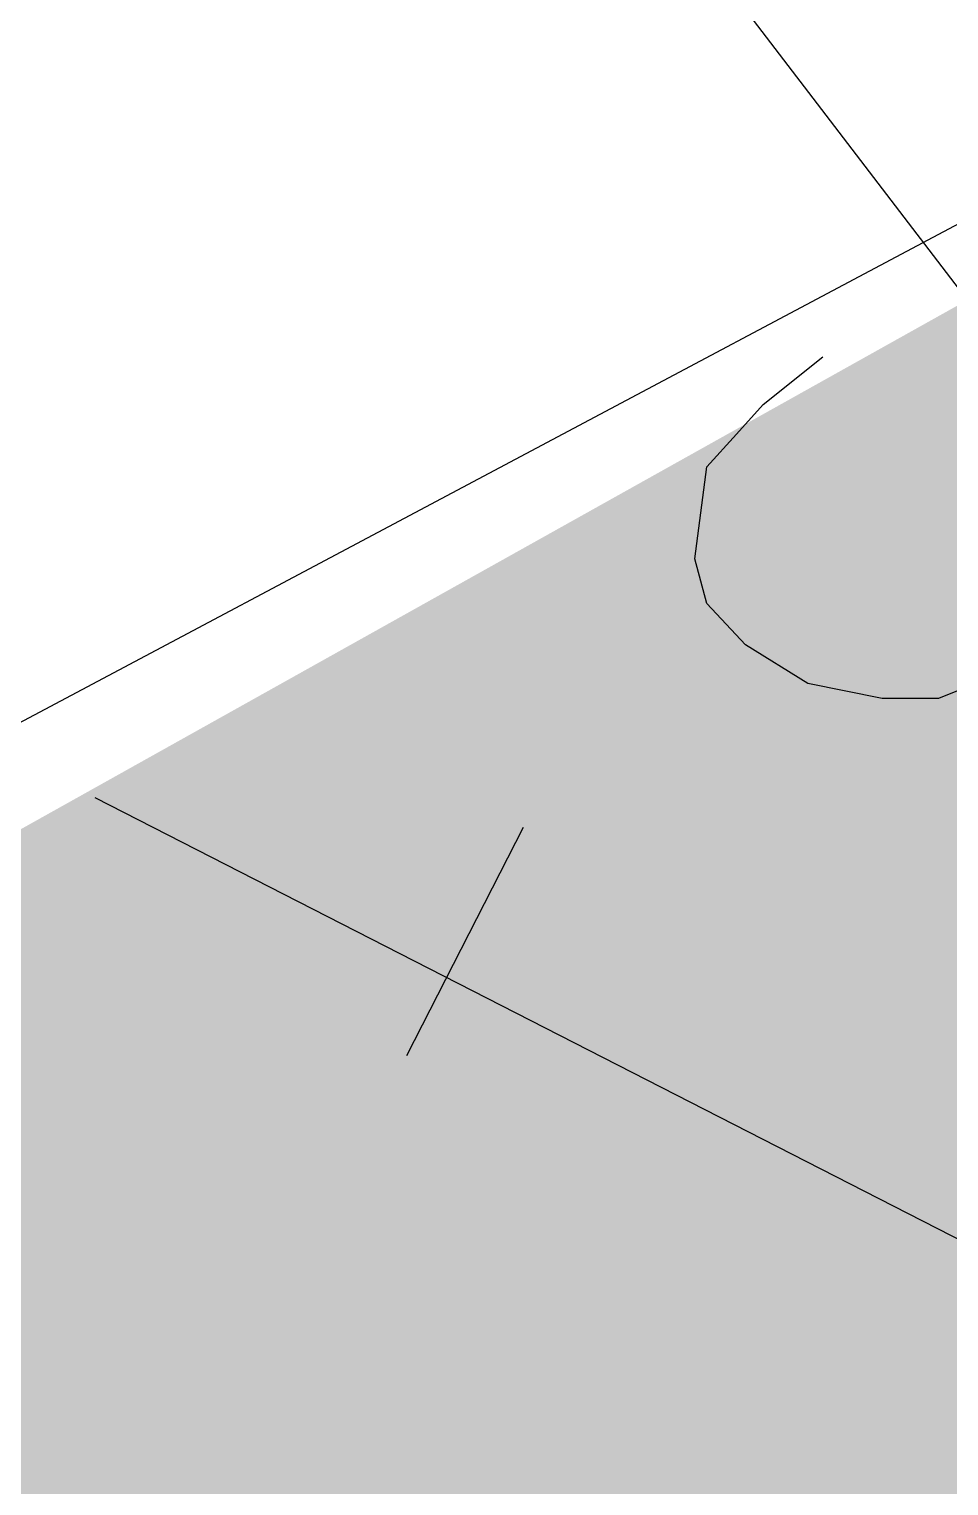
# Model space of a CAD drawing. Header units: metres. Extents: x 507649 to 508899, y 6966965 to 6967377.
# Drawn here: x 507767.8408 to 507768.1504, y 6967260.0614 to 6967260.5518 of the extents above; entities that cross this region are included whole.
import ezdxf

# ---------------------------------------------------------------- set-up
doc = ezdxf.new("R2010")
doc.units = ezdxf.units.M
for name, color, linetype in [('C_TEXT_2.5', 7, 'Continuous'), ('mga2020ROAD_KERB_BACK', 252, 'Continuous'), ('PAV_FOOTPATH', 101, 'Continuous'), ('SGN_TRAF', 252, 'Continuous')]:
    doc.layers.add(name, color=color, linetype=linetype)
doc.layers.add('HATCH_PAVEMENT_FOOTPATH', color=7, linetype='Continuous', true_color=0xffe8a3)

# ---------------------------------------------------------------- blocks, each defined once
blk = doc.blocks.new('XD_HATCH')
at = {"layer": 'HATCH_PAVEMENT_FOOTPATH'}
h = blk.add_hatch(color=256, dxfattribs=at)
h.dxf.hatch_style = 1
h.paths.add_polyline_path([(507751.8789, 6967248.37065), (507750.81918, 6967250.06682), (507764.19902, 6967258.24815), (507768.65027, 6967260.73659), (507768.87466, 6967259.55511), (507765.43326, 6967257.40502), (507765.68759, 6967256.99794)])
blk = doc.blocks.new('BAC SG TSIGN')
for p, q in [((-8.9958, 9.6308), (-8.2903, 10.1952)), ((-9.3133, 9.278), (-8.9958, 9.6308)), ((-9.6661, 8.8899), (-9.3133, 9.278)), ((-9.8072, 7.7963), (-9.6661, 8.8899)), ((-9.6661, 7.2672), (-9.8072, 7.7963)), ((-9.2075, 6.7733), (-9.6661, 7.2672)), ((-8.4667, 6.3147), (-9.2075, 6.7733)), ((-5.3269, 6.7733), (-6.9144, 6.1383)), ((-7.5847, 6.1383), (-8.4667, 6.3147)), ((-6.9144, 6.1383), (-7.5847, 6.1383)), ((-4.3004, -1.5064), (-16.9333, 4.9565)), ((-13.2327, 1.8943), (-11.8463, 4.6072))]:
    blk.add_line(p, q)
blk = doc.blocks.new('XE_SURVEY')
at = {"layer": 'mga2020ROAD_KERB_BACK'}
blk.add_polyline3d([(507738.22282, 6967241.45908, 4.5329), (507740.51517, 6967242.82585, 4.52159), (507741.08002, 6967243.82117, 4.56356), (507746.51212, 6967247.22195, 4.61439), (507752.2955, 6967250.83882, 4.64454), (507757.89651, 6967254.35344, 4.62849), (507759.17356, 6967254.49897, 4.5861), (507761.38483, 6967256.00051, 4.6263), (507762.5074, 6967257.25313, 4.6308), (507763.09638, 6967257.61563, 4.63509), (507767.43112, 6967260.10223, 4.66609), (507768.24852, 6967260.53679, 4.67183), (507771.89442, 6967262.34995, 4.70373), (507773.15676, 6967262.93168, 4.71462), (507778.05945, 6967265.16209, 4.75954), (507784.04462, 6967267.82618, 4.80923)], dxfattribs=at)
at = {"layer": 'SGN_TRAF', "xscale": 0.02833934954107966, "yscale": 0.02833934954107966, "zscale": 0.02833934954107966}
blk.add_blockref('BAC SG TSIGN', (507768.34288, 6967260.15256, 4.68916), dxfattribs=at)
blk = doc.blocks.new('XD_DESIGN BASE_1')
at = {"layer": 'PAV_FOOTPATH'}
blk.add_polyline3d([(507767.92995, 6967260.75715, 4.601), (507768.65859, 6967259.8037, 4.751), (507769.64261, 6967258.67157, 4.766), (507770.17709, 6967258.05665, 4.80674), (507771.89626, 6967256.07871, 4.93777), (507773.22464, 6967254.55039, 4.95802), (507774.73373, 6967252.81415, 5.05004), (507776.86577, 6967250.36121, 5.13018), (507787.69257, 6967237.90478, 5.13018), (507789.97467, 6967239.87965, 5.1), (507796.23589, 6967232.69791, 5.1), (507795.92858, 6967228.45059, 5.13804), (507801.4694, 6967222.05431, 5.13804), (507803.58493, 6967223.89429, 5.11), (507816.09801, 6967209.53615, 5.11)], dxfattribs=at)

msp = doc.modelspace()

# ---------------------------------------------------------------- block references
at = {"layer": 'C_TEXT_2.5'}
for name in ['XD_HATCH', 'XE_SURVEY', 'XD_DESIGN BASE_1']:
    msp.add_blockref(name, (0, 0), dxfattribs=at)

doc.saveas('drawing.dxf')
